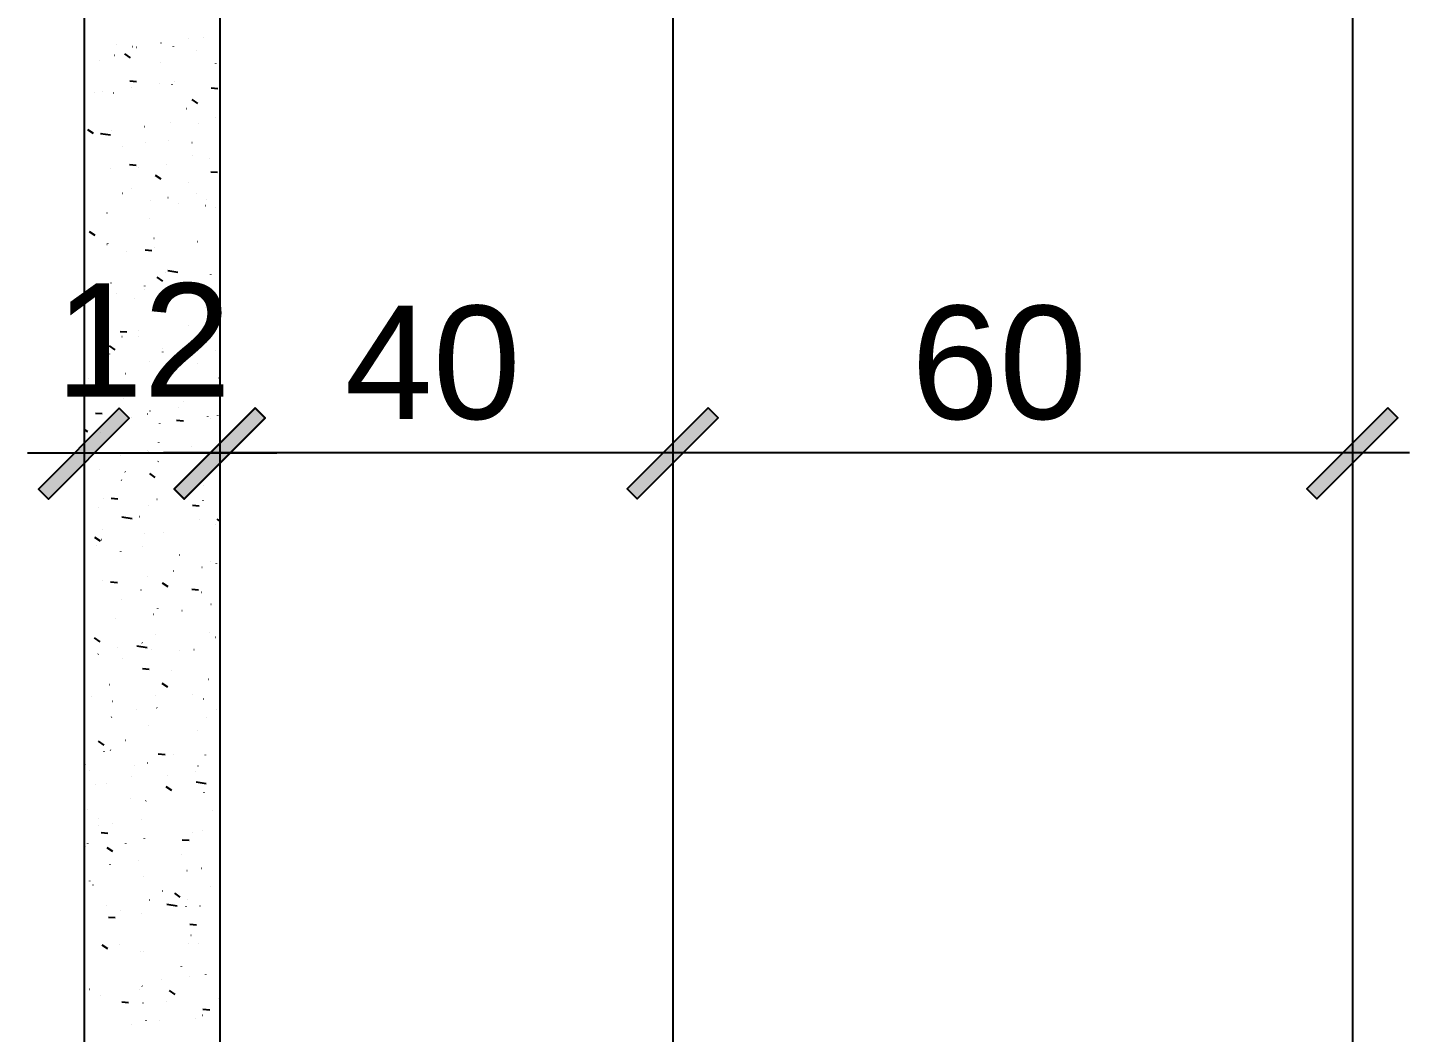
# Model space of a CAD drawing. Extents: x -1789 to 4156, y -3064 to 1391.
# Drawn here: x 2569.4 to 2691.4, y -651.3 to -562.5 of the extents above; entities that cross this region are included whole.
import ezdxf

# ---------------------------------------------------------------- set-up
doc = ezdxf.new("R2010")
doc.units = 0
for name, color, linetype in [('1', 1, 'CONTINUOUS'), ('2', 2, 'CONTINUOUS'), ('3', 3, 'CONTINUOUS'), ('9', 254, 'CONTINUOUS')]:
    doc.layers.add(name, color=color, linetype=linetype)
doc.styles.add('TQS_ARIAL', font='arial.ttf')

msp = doc.modelspace()

# ---------------------------------------------------------------- linework, layer by layer
at = {"layer": '1', "linetype": 'Continuous'}
for p, q in [((2586.4368, -595.1147), (2586.4368, -595.0941)), ((2686.4368, -599.00795), (2686.4368, -595.0941)), ((2591.4368, -600.1147), (2569.4368, -600.1147)), ((2631.4368, -600.0941), (2581.4368, -600.0941)), ((2691.4368, -600.0941), (2621.4368, -600.0941))]:
    msp.add_line(p, q, dxfattribs=at)
for points in [[(2577.53095, -596.13665), (2570.3857, -603.28195), (2571.26955, -604.16585), (2578.41485, -597.02055), (2577.53095, -596.13665)], [(2589.53095, -596.11605), (2582.3857, -603.26135), (2583.26955, -604.1452), (2590.41485, -596.99995), (2589.53095, -596.11605)], [(2589.53095, -596.13665), (2582.3857, -603.28195), (2583.26955, -604.16585), (2590.41485, -597.02055), (2589.53095, -596.13665)], [(2629.53095, -596.11605), (2622.3857, -603.26135), (2623.26955, -604.1452), (2630.41485, -596.99995), (2629.53095, -596.11605)], [(2629.53095, -596.11605), (2622.3857, -603.26135), (2623.26955, -604.1452), (2630.41485, -596.99995), (2629.53095, -596.11605)], [(2689.53095, -596.11605), (2682.3857, -603.26135), (2683.26955, -604.1452), (2690.41485, -596.99995), (2689.53095, -596.11605)]]:
    msp.add_lwpolyline(points, dxfattribs=at)
for points in [[(2577.53095, -596.13665), (2570.3857, -603.28195), (2571.26955, -604.16585)], [(2577.53095, -596.13665), (2571.26955, -604.16585), (2578.41485, -597.02055)], [(2577.53095, -596.13665), (2578.41485, -597.02055), (2577.53095, -596.13665)], [(2589.53095, -596.11605), (2582.3857, -603.26135), (2583.26955, -604.1452)], [(2589.53095, -596.13665), (2582.3857, -603.28195), (2583.26955, -604.16585)], [(2589.53095, -596.11605), (2583.26955, -604.1452), (2590.41485, -596.99995)], [(2589.53095, -596.13665), (2583.26955, -604.16585), (2590.41485, -597.02055)], [(2589.53095, -596.11605), (2590.41485, -596.99995), (2589.53095, -596.11605)], [(2589.53095, -596.13665), (2590.41485, -597.02055), (2589.53095, -596.13665)], [(2629.53095, -596.11605), (2622.3857, -603.26135), (2623.26955, -604.1452)], [(2629.53095, -596.11605), (2622.3857, -603.26135), (2623.26955, -604.1452)], [(2629.53095, -596.11605), (2623.26955, -604.1452), (2630.41485, -596.99995)], [(2629.53095, -596.11605), (2623.26955, -604.1452), (2630.41485, -596.99995)], [(2629.53095, -596.11605), (2630.41485, -596.99995), (2629.53095, -596.11605)], [(2629.53095, -596.11605), (2630.41485, -596.99995), (2629.53095, -596.11605)], [(2689.53095, -596.11605), (2682.3857, -603.26135), (2683.26955, -604.1452)], [(2689.53095, -596.11605), (2683.26955, -604.1452), (2690.41485, -596.99995)], [(2689.53095, -596.11605), (2690.41485, -596.99995), (2689.53095, -596.11605)]]:
    msp.add_solid(points, dxfattribs=at)
at = {"layer": '2', "linetype": 'Continuous'}
for p, q in [((2574.4368, -600.1147), (2574.4368, -600.1147)), ((2586.4368, -600.1147), (2586.4368, -600.1147)), ((2586.4368, -600.1147), (2586.4368, -600.1147)), ((2626.4368, -600.0941), (2626.4368, -600.0941)), ((2626.4368, -600.0941), (2626.4368, -600.0941)), ((2686.4368, -604.00795), (2686.4368, -604.00795))]:
    msp.add_line(p, q, dxfattribs=at)
at = {"layer": '3', "linetype": 'Continuous'}
for p, q in [((2626.4368, -716.2195), (2626.4368, -405.2195)), ((2686.4368, -716.2195), (2686.4368, -405.2195))]:
    msp.add_line(p, q, dxfattribs=at)
at = {"layer": '9', "linetype": 'Continuous'}
for p, q in [((2583.66295, -563.52455), (2583.65555, -563.5178)), ((2584.995, -563.3728), (2585.0049, -563.3715)), ((2586.4368, -562.6562), (2586.4368, -562.6562)), ((2586.4368, -562.6562), (2586.4368, -562.6562)), ((2574.4368, -563.79085), (2574.4368, -563.79085)), ((2574.4368, -564.7628), (2574.4368, -564.7628)), ((2574.4368, -564.7628), (2574.4368, -564.7628)), ((2577.26335, -564.0054), (2577.256, -563.99865)), ((2578.5054, -565.1944), (2578.008, -564.85885)), ((2578.70425, -564.201), (2578.71415, -564.1997)), ((2579.0378, -564.29305), (2579.0294, -564.2877)), ((2581.20765, -563.8714), (2581.21755, -563.8701)), ((2582.3128, -564.21865), (2582.3207, -564.21255)), ((2584.37605, -564.5186), (2584.3676, -564.51325)), ((2575.80805, -565.41075), (2575.79965, -565.4054)), ((2577.1189, -564.96845), (2577.12685, -564.96235)), ((2581.1463, -565.6363), (2581.13785, -565.63095)), ((2586.0591, -565.7202), (2586.0517, -565.71345)), ((2586.4368, -565.83145), (2586.4368, -565.83145)), ((2586.4368, -566.06635), (2586.4368, -566.06635)), ((2586.4368, -566.06635), (2586.4368, -566.06635)), ((2586.4368, -566.06635), (2586.4368, -566.06635)), ((2574.4368, -567.02645), (2574.4368, -567.02645)), ((2579.05295, -567.31035), (2578.45525, -567.2581)), ((2574.4368, -568.3606), (2574.4368, -568.3606)), ((2574.4368, -568.3606), (2574.4368, -568.3606)), ((2575.33485, -568.28455), (2575.32645, -568.2792)), ((2576.07355, -568.1451), (2576.0835, -568.1438)), ((2576.9973, -568.29735), (2577.00525, -568.2913)), ((2578.57695, -567.81555), (2578.5869, -567.81425)), ((2581.08245, -567.50495), (2581.0751, -567.4982)), ((2582.1912, -567.5476), (2582.1991, -567.5415)), ((2582.3643, -567.3169), (2582.3742, -567.3156)), ((2586.22555, -567.9379), (2585.62785, -567.8856)), ((2586.4368, -567.95635), (2586.4368, -567.95635)), ((2583.4786, -569.7006), (2583.47125, -569.69385)), ((2584.4745, -569.22055), (2583.97705, -568.88505)), ((2586.4368, -569.00675), (2586.4368, -569.00675)), ((2586.4368, -569.00675), (2586.4368, -569.00675)), ((2586.4368, -569.00675), (2586.4368, -569.00675)), ((2574.4368, -570.2621), (2574.4368, -570.2621)), ((2582.0696, -570.87655), (2582.0775, -570.87045)), ((2586.0491, -570.4296), (2586.059, -570.4283)), ((2586.4368, -570.54415), (2586.4368, -570.54415)), ((2574.4368, -571.95835), (2574.4368, -571.95835)), ((2574.4368, -571.95835), (2574.4368, -571.95835)), ((2574.4368, -571.95835), (2574.4368, -571.95835)), ((2575.2485, -571.89025), (2574.75105, -571.5547)), ((2576.7526, -572.0418), (2575.86325, -571.90385)), ((2575.94625, -571.75965), (2575.9562, -571.75835)), ((2576.8757, -571.6263), (2576.88365, -571.6202)), ((2579.7336, -571.26105), (2579.7435, -571.25975)), ((2584.5372, -570.9718), (2584.52875, -570.96645)), ((2577.7953, -573.0273), (2577.7869, -573.02195)), ((2579.81435, -572.6879), (2579.80695, -572.68115)), ((2581.9133, -572.4755), (2581.9049, -572.47015)), ((2583.94485, -572.67325), (2583.9528, -572.66715)), ((2586.4368, -572.182), (2586.4368, -572.182)), ((2586.4368, -572.182), (2586.4368, -572.182)), ((2586.4368, -572.41135), (2586.4368, -572.41135)), ((2586.4368, -572.41135), (2586.4368, -572.41135)), ((2586.4368, -572.41135), (2586.4368, -572.41135)), ((2574.4368, -573.49775), (2574.4368, -573.49775)), ((2581.7012, -574.5998), (2581.71115, -574.59845)), ((2584.0218, -573.81875), (2584.01335, -573.8134)), ((2585.48855, -574.10115), (2585.49845, -574.09985)), ((2586.4368, -573.5437), (2586.4368, -573.5437)), ((2574.4368, -575.55615), (2574.4368, -575.55615)), ((2574.4368, -575.55615), (2574.4368, -575.55615)), ((2576.7541, -574.95525), (2576.76205, -574.94915)), ((2579.02805, -574.7087), (2578.43035, -574.65645)), ((2579.1978, -574.92935), (2579.20775, -574.92805)), ((2581.21755, -575.9164), (2580.72015, -575.5809)), ((2586.2007, -575.33625), (2585.60295, -575.28395)), ((2586.4368, -575.3569), (2586.4368, -575.3569)), ((2586.4368, -575.3573), (2586.4368, -575.3573)), ((2586.4368, -575.3573), (2586.4368, -575.3573)), ((2586.4368, -575.3573), (2586.4368, -575.3573)), ((2574.4368, -576.73335), (2574.4368, -576.73335)), ((2578.6294, -576.75195), (2578.63735, -576.74585)), ((2583.63345, -576.18745), (2583.62605, -576.1807)), ((2577.8016, -577.1885), (2577.7942, -577.18175)), ((2580.25575, -577.77005), (2580.24735, -577.7647)), ((2581.8264, -577.5344), (2581.83435, -577.52835)), ((2582.7597, -578.0582), (2582.7696, -578.0569)), ((2584.37375, -577.21825), (2584.36535, -577.2129)), ((2585.12335, -578.2402), (2585.1313, -578.2341)), ((2585.2631, -577.72865), (2585.273, -577.7273)), ((2574.4368, -579.15395), (2574.4368, -579.15395)), ((2576.4442, -578.88965), (2576.4541, -578.88835)), ((2580.19775, -579.3842), (2580.19035, -579.37745)), ((2586.0296, -578.38315), (2586.0222, -578.3764)), ((2586.4368, -578.53255), (2586.4368, -578.53255)), ((2586.4368, -578.7563), (2586.4368, -578.7563)), ((2586.4368, -578.7563), (2586.4368, -578.7563)), ((2586.4368, -578.7563), (2586.4368, -578.7563)), ((2586.4368, -579.43685), (2586.4368, -579.43685)), ((2574.4368, -579.969), (2574.4368, -579.969)), ((2575.40555, -580.88885), (2574.90815, -580.55335)), ((2576.44755, -581.69455), (2576.4391, -581.68915)), ((2576.51095, -581.6131), (2576.51885, -581.60705)), ((2580.6003, -581.16485), (2580.5919, -581.1595)), ((2580.6604, -581.93235), (2580.6703, -581.93105)), ((2584.4477, -581.43375), (2584.45765, -581.43245)), ((2586.4368, -581.70785), (2586.4368, -581.70785)), ((2586.4368, -581.70785), (2586.4368, -581.70785)), ((2574.4368, -582.7517), (2574.4368, -582.7517)), ((2574.4368, -582.7517), (2574.4368, -582.7517)), ((2578.157, -582.26195), (2578.1669, -582.26065)), ((2580.4156, -582.23065), (2579.81785, -582.17835)), ((2579.9507, -582.20935), (2579.9586, -582.20325)), ((2586.4368, -582.75745), (2586.4368, -582.75745)), ((2574.4368, -583.20465), (2574.4368, -583.20465)), ((2581.5832, -584.1923), (2581.59115, -584.1862)), ((2582.7096, -584.1564), (2581.82025, -584.0185)), ((2585.6167, -584.34975), (2585.60935, -584.343)), ((2576.79955, -585.09405), (2576.7911, -585.08865)), ((2579.78485, -585.3508), (2579.7775, -585.34405)), ((2581.37465, -584.91505), (2580.8772, -584.57955)), ((2583.5679, -585.14735), (2583.57785, -585.14605)), ((2586.4368, -584.7345), (2586.4368, -584.7345)), ((2586.4368, -584.8831), (2586.4368, -584.8831)), ((2586.4368, -584.8831), (2586.4368, -584.8831)), ((2586.4368, -585.10125), (2586.4368, -585.10125)), ((2586.4368, -585.10125), (2586.4368, -585.10125)), ((2574.4368, -586.3495), (2574.4368, -586.3495)), ((2574.4368, -586.3495), (2574.4368, -586.3495)), ((2574.4368, -586.44025), (2574.4368, -586.44025)), ((2574.4368, -586.44025), (2574.4368, -586.44025)), ((2574.6947, -586.24235), (2574.70265, -586.2363)), ((2577.2772, -585.97555), (2577.2871, -585.97425)), ((2578.908, -586.4373), (2578.89955, -586.4319)), ((2579.7806, -585.64595), (2579.7905, -585.64465)), ((2581.1887, -587.73065), (2581.1966, -587.72455)), ((2585.17665, -587.2556), (2585.16825, -587.2502)), ((2576.26775, -588.271), (2576.27565, -588.2649)), ((2583.60395, -588.8504), (2583.5966, -588.8436)), ((2585.50185, -588.49055), (2585.51175, -588.48925)), ((2586.4368, -588.0584), (2586.4368, -588.0584)), ((2586.4368, -588.0584), (2586.4368, -588.0584)), ((2586.4368, -588.32955), (2586.4368, -588.32955)), ((2574.4368, -589.6759), (2574.4368, -589.6759)), ((2574.4368, -589.94725), (2574.4368, -589.94725)), ((2574.4368, -589.94725), (2574.4368, -589.94725)), ((2574.4368, -589.94725), (2574.4368, -589.94725)), ((2575.399, -589.8206), (2575.40895, -589.8193)), ((2578.20775, -589.438), (2577.61005, -589.3857)), ((2577.7721, -589.85145), (2577.7647, -589.84465)), ((2579.18635, -589.322), (2579.19625, -589.3207)), ((2579.26, -589.8368), (2579.25155, -589.8314)), ((2585.38035, -590.06555), (2584.78265, -590.01325)), ((2586.4368, -590.15795), (2586.4368, -590.15795)), ((2576.66345, -591.3579), (2576.655, -591.3525)), ((2577.17505, -590.97505), (2576.6776, -590.63955)), ((2581.34, -590.85015), (2581.34795, -590.8441)), ((2581.36845, -591.18005), (2581.36, -591.17465)), ((2586.0001, -591.04605), (2585.99275, -591.0393)), ((2586.4368, -591.23365), (2586.4368, -591.23365)), ((2586.4368, -591.23365), (2586.4368, -591.23365)), ((2586.4368, -591.23365), (2586.4368, -591.23365)), ((2586.4368, -591.44625), (2586.4368, -591.44625)), ((2586.4368, -591.44625), (2586.4368, -591.44625)), ((2586.4368, -591.44625), (2586.4368, -591.44625)), ((2574.4368, -592.91155), (2574.4368, -592.91155)), ((2575.8732, -591.80935), (2575.88115, -591.80325)), ((2580.16825, -592.0471), (2580.16085, -592.04035)), ((2584.40095, -592.23325), (2584.41085, -592.23195)), ((2574.4368, -593.54505), (2574.4368, -593.54505)), ((2574.81855, -593.49), (2574.8112, -593.48325)), ((2578.08545, -593.0647), (2578.09535, -593.0634)), ((2586.35275, -593.475), (2586.3607, -593.4689)), ((2576.02455, -594.92885), (2576.03245, -594.9228)), ((2577.3266, -594.5123), (2576.4372, -594.3744)), ((2577.9037, -595.3233), (2577.89525, -595.3179)), ((2581.2184, -594.1791), (2581.22635, -594.173)), ((2583.1441, -595.00125), (2582.6467, -594.66575)), ((2586.4368, -594.40895), (2586.4368, -594.40895)), ((2586.4368, -594.40895), (2586.4368, -594.40895)), ((2586.4368, -594.40895), (2586.4368, -594.40895)), ((2574.4368, -596.14715), (2574.4368, -596.14715)), ((2580.24045, -596.37875), (2580.25035, -596.37745)), ((2582.74385, -596.0492), (2582.75375, -596.0479)), ((2583.2419, -595.54885), (2583.23345, -595.54345)), ((2586.4368, -595.92525), (2586.4368, -595.92525)), ((2574.4368, -597.14285), (2574.4368, -597.14285)), ((2574.4368, -597.14285), (2574.4368, -597.14285)), ((2576.018, -596.64695), (2575.4203, -596.59465)), ((2578.63765, -596.98955), (2578.6303, -596.9828)), ((2580.01215, -596.66655), (2580.0037, -596.66115)), ((2581.0968, -597.50805), (2581.10475, -597.50195)), ((2583.1906, -597.2745), (2582.5929, -597.2222)), ((2585.3504, -596.8921), (2585.34195, -596.8867)), ((2585.58725, -597.0127), (2585.57985, -597.00595)), ((2586.23115, -596.80395), (2586.2391, -596.79785)), ((2586.4368, -597.2222), (2586.4368, -597.2222)), ((2586.4368, -597.5585), (2586.4368, -597.5585)), ((2586.4368, -597.5842), (2586.4368, -597.5842)), ((2586.4368, -597.5842), (2586.4368, -597.5842)), ((2586.4368, -597.5842), (2586.4368, -597.5842)), ((2586.4368, -597.7912), (2586.4368, -597.7912)), ((2586.4368, -597.7912), (2586.4368, -597.7912)), ((2574.7419, -598.22655), (2574.4368, -598.0208)), ((2575.90295, -598.2578), (2575.91085, -598.2517)), ((2574.4368, -599.3828), (2574.4368, -599.3828)), ((2580.06285, -599.8741), (2580.05445, -599.86875)), ((2580.11315, -599.9933), (2580.12305, -599.992)), ((2581.0338, -599.1852), (2581.02645, -599.17845)), ((2583.90045, -599.4947), (2583.9104, -599.4934)), ((2586.10955, -600.1329), (2586.1175, -600.1268)), ((2574.4368, -600.7406), (2574.4368, -600.7406)), ((2574.4368, -600.7406), (2574.4368, -600.7406)), ((2577.60975, -600.3229), (2577.61965, -600.3216)), ((2580.9752, -600.837), (2580.98315, -600.8309)), ((2586.4368, -600.7595), (2586.4368, -600.7595)), ((2586.4368, -600.7595), (2586.4368, -600.7595)), ((2586.4368, -600.7595), (2586.4368, -600.7595)), ((2574.4368, -602.61845), (2574.4368, -602.61845)), ((2575.78135, -601.58675), (2575.78925, -601.58065)), ((2577.7426, -602.51435), (2577.73525, -602.5076)), ((2578.0648, -601.7765), (2578.05635, -601.7711)), ((2580.71095, -602.25275), (2580.21355, -601.91725)), ((2582.4803, -603.27945), (2582.49025, -603.27815)), ((2584.9837, -602.94985), (2584.99365, -602.94855)), ((2574.4368, -604.3384), (2574.4368, -604.3384)), ((2575.65975, -604.9157), (2575.66765, -604.9096)), ((2576.1648, -604.1109), (2576.17475, -604.1096)), ((2577.40555, -604.1689), (2576.8078, -604.1166)), ((2580.13875, -604.71), (2580.1314, -604.70325)), ((2580.8536, -604.1659), (2580.86155, -604.15985)), ((2584.57815, -604.7964), (2583.9804, -604.7441)), ((2584.92645, -604.27635), (2584.9344, -604.27025)), ((2586.4368, -603.93475), (2586.4368, -603.93475)), ((2586.4368, -603.93475), (2586.4368, -603.93475)), ((2586.4368, -604.13615), (2586.4368, -604.13615)), ((2586.4368, -604.13615), (2586.4368, -604.13615)), ((2586.4368, -604.13615), (2586.4368, -604.13615)), ((2586.4368, -604.959), (2586.4368, -604.959)), ((2574.4368, -605.85405), (2574.4368, -605.85405)), ((2578.65235, -605.9087), (2577.763, -605.77075)), ((2579.30505, -605.74185), (2579.2966, -605.7365)), ((2584.64325, -605.9674), (2584.63485, -605.96205)), ((2586.4368, -606.1149), (2586.1826, -605.94345)), ((2575.8768, -607.88475), (2575.37935, -607.54925)), ((2576.0753, -606.85955), (2576.06685, -606.8542)), ((2579.7267, -607.23975), (2579.7366, -607.23845)), ((2581.4135, -607.0851), (2581.4051, -607.07975)), ((2586.0422, -606.4083), (2586.0521, -606.407)), ((2586.4368, -607.11005), (2586.4368, -607.11005)), ((2586.4368, -607.116), (2586.4368, -607.116)), ((2574.4368, -607.93615), (2574.4368, -607.93615)), ((2574.4368, -607.93615), (2574.4368, -607.93615)), ((2574.4368, -607.93615), (2574.4368, -607.93615)), ((2575.53815, -608.24465), (2575.54605, -608.23855)), ((2575.93935, -607.73835), (2575.9493, -607.73705)), ((2577.65975, -608.78335), (2577.65235, -608.7766)), ((2579.611, -608.35505), (2579.61895, -608.34895)), ((2574.4368, -609.0897), (2574.4368, -609.0897)), ((2582.858, -609.0992), (2582.8659, -609.0931)), ((2585.55775, -609.6756), (2585.55035, -609.66885)), ((2586.10495, -609.8433), (2586.1129, -609.83725)), ((2580.0559, -610.97905), (2580.0485, -610.9723)), ((2582.3239, -610.4956), (2582.3338, -610.4943)), ((2584.8273, -610.166), (2584.8372, -610.1647)), ((2586.4368, -610.2853), (2586.4368, -610.2853)), ((2586.4368, -610.2853), (2586.4368, -610.2853)), ((2586.4368, -610.2853), (2586.4368, -610.2853)), ((2586.4368, -610.48115), (2586.4368, -610.48115)), ((2586.4368, -610.48115), (2586.4368, -610.48115)), ((2574.4368, -611.53395), (2574.4368, -611.53395)), ((2574.4368, -612.32535), (2574.4368, -612.32535)), ((2574.4368, -612.32535), (2574.4368, -612.32535)), ((2574.4368, -612.32535), (2574.4368, -612.32535)), ((2574.43835, -612.32415), (2574.44625, -612.3181)), ((2576.0084, -611.32705), (2576.0183, -611.32575)), ((2577.36255, -611.56565), (2576.76485, -611.51335)), ((2579.46615, -612.19505), (2579.45775, -612.1897)), ((2581.84585, -611.91095), (2581.34845, -611.5754)), ((2584.53515, -612.1932), (2583.93745, -612.1409)), ((2584.8044, -612.4206), (2584.79595, -612.41525)), ((2586.4368, -612.35955), (2586.4368, -612.35955)), ((2577.6853, -613.0683), (2577.69325, -613.0622)), ((2585.6232, -613.44865), (2585.6311, -613.44255)), ((2586.4368, -613.4606), (2586.4368, -613.4606)), ((2586.4368, -613.4606), (2586.4368, -613.4606)), ((2577.1708, -614.6803), (2577.1634, -614.67355)), ((2580.5597, -614.32565), (2580.56965, -614.32435)), ((2580.9323, -613.81245), (2580.94025, -613.80635)), ((2583.0631, -613.99605), (2583.073, -613.99475)), ((2574.4368, -615.13175), (2574.4368, -615.13175)), ((2574.4368, -615.13175), (2574.4368, -615.13175)), ((2574.4368, -615.56095), (2574.4368, -615.56095)), ((2574.4368, -615.56095), (2574.4368, -615.56095)), ((2574.4368, -615.56095), (2574.4368, -615.56095)), ((2585.4749, -615.94465), (2585.4675, -615.93785)), ((2586.4368, -615.0076), (2586.4368, -615.0076)), ((2575.84465, -616.75575), (2575.3472, -616.42025)), ((2577.4095, -617.2354), (2577.4011, -617.23)), ((2579.97815, -617.3051), (2579.0888, -617.16715)), ((2579.56695, -616.87595), (2579.55955, -616.8692)), ((2580.7064, -616.16045), (2580.69795, -616.1551)), ((2586.0446, -616.386), (2586.0362, -616.38065)), ((2586.4368, -616.63585), (2586.4368, -616.63585)), ((2586.4368, -616.8261), (2586.4368, -616.8261)), ((2586.4368, -616.8261), (2586.4368, -616.8261)), ((2575.67635, -617.8455), (2575.68425, -617.8394)), ((2577.8061, -618.28595), (2577.816, -618.28465)), ((2580.3672, -617.4817), (2580.37515, -617.4756)), ((2582.8149, -617.5037), (2582.80645, -617.49835)), ((2584.1216, -617.4545), (2584.1315, -617.4532)), ((2586.4368, -618.30675), (2586.4368, -618.30675)), ((2574.4368, -618.7295), (2574.4368, -618.7295)), ((2574.4368, -618.7966), (2574.4368, -618.7966)), ((2574.4368, -618.7966), (2574.4368, -618.7966)), ((2580.18055, -619.21275), (2579.58285, -619.16045)), ((2582.1703, -619.33375), (2582.1782, -619.32765)), ((2576.6818, -620.5772), (2576.67445, -620.57045)), ((2581.8137, -620.78195), (2581.3163, -620.44645)), ((2585.41725, -620.0779), (2585.4252, -620.0718)), ((2586.4368, -619.7601), (2586.4368, -619.7601)), ((2586.4368, -619.81115), (2586.4368, -619.81115)), ((2586.4368, -619.81115), (2586.4368, -619.81115)), ((2586.4368, -619.81115), (2586.4368, -619.81115)), ((2574.4368, -622.03225), (2574.4368, -622.03225)), ((2575.05175, -621.5604), (2575.0597, -621.5543)), ((2576.9352, -621.99835), (2576.9451, -621.99705)), ((2580.7225, -621.49975), (2580.73245, -621.49845)), ((2583.98795, -621.42635), (2583.97955, -621.42095)), ((2584.9859, -621.84155), (2584.97855, -621.8348)), ((2574.4368, -622.3273), (2574.4417, -622.32665)), ((2574.4368, -622.3273), (2574.4368, -622.3273)), ((2574.4368, -622.3273), (2574.4368, -622.3273)), ((2576.8548, -623.41245), (2576.86275, -623.4064)), ((2579.07795, -622.7729), (2579.0706, -622.7661)), ((2580.86755, -622.61365), (2580.8591, -622.6083)), ((2586.09645, -622.7696), (2586.088, -622.7642)), ((2586.4368, -622.9864), (2586.4368, -622.9864)), ((2586.4368, -622.9864), (2586.4368, -622.9864)), ((2586.4368, -622.9864), (2586.4368, -622.9864)), ((2586.4368, -623.17105), (2586.4368, -623.17105)), ((2586.4368, -623.17105), (2586.4368, -623.17105)), ((2580.1018, -624.1566), (2580.10975, -624.1505)), ((2584.4073, -624.6124), (2584.41725, -624.6111)), ((2585.2584, -623.43545), (2585.2663, -623.42935)), ((2586.4368, -623.90025), (2586.4368, -623.90025)), ((2574.4368, -625.26785), (2574.4368, -625.26785)), ((2576.19095, -625.882), (2575.6935, -625.5465)), ((2578.0918, -625.4439), (2578.10175, -625.44255)), ((2574.4368, -625.92505), (2574.4368, -625.92505)), ((2576.19285, -626.47415), (2576.1855, -626.46735)), ((2576.76955, -626.3535), (2576.7611, -626.34815)), ((2581.56805, -626.73465), (2580.97035, -626.68235)), ((2582.3304, -626.7209), (2582.322, -626.71555)), ((2585.1368, -626.7644), (2585.1447, -626.7583)), ((2586.4368, -626.1617), (2586.4368, -626.1617)), ((2586.4368, -626.1617), (2586.4368, -626.1617)), ((2574.5203, -627.6494), (2574.4368, -627.63645)), ((2574.92915, -628.12575), (2574.93705, -628.11965)), ((2578.878, -627.69675), (2578.8696, -627.6914)), ((2580.0024, -627.4685), (2580.01035, -627.4624)), ((2584.28005, -628.22695), (2584.28995, -628.22565)), ((2584.49695, -627.73845), (2584.4896, -627.7317)), ((2586.4368, -627.1606), (2586.4368, -627.1606)), ((2574.4368, -628.5035), (2574.4368, -628.5035)), ((2574.4368, -628.5035), (2574.4368, -628.5035)), ((2574.4368, -628.5035), (2574.4368, -628.5035)), ((2575.4611, -629.388), (2575.47105, -629.3867)), ((2576.41375, -629.3021), (2576.4053, -629.29675)), ((2578.589, -628.6698), (2578.58165, -628.66305)), ((2581.77665, -628.55655), (2581.78655, -628.55525)), ((2585.19275, -629.30455), (2584.30335, -629.16665)), ((2586.4368, -629.33695), (2586.4368, -629.33695)), ((2586.4368, -629.33695), (2586.4368, -629.33695)), ((2586.4368, -629.4975), (2586.4368, -629.4975)), ((2586.4368, -629.51605), (2586.4368, -629.51605)), ((2586.4368, -629.51605), (2586.4368, -629.51605)), ((2574.4368, -629.52285), (2574.4368, -629.52285)), ((2578.5222, -630.64535), (2578.51375, -630.64)), ((2582.16, -629.9082), (2581.66255, -629.5727)), ((2585.0152, -630.09335), (2585.0231, -630.08725)), ((2574.4368, -631.7391), (2574.4368, -631.7391)), ((2574.68695, -631.5472), (2574.6949, -631.5411)), ((2579.8808, -630.79745), (2579.88875, -630.79135)), ((2585.76285, -631.62955), (2585.77275, -631.6282)), ((2574.4368, -633.1206), (2574.4368, -633.1206)), ((2574.4368, -633.1206), (2574.4368, -633.1206)), ((2574.4368, -633.1206), (2574.4368, -633.1206)), ((2575.66, -632.9596), (2575.66995, -632.9583)), ((2575.7039, -632.37105), (2575.6965, -632.3643)), ((2576.93065, -632.8067), (2576.92225, -632.80135)), ((2579.44735, -632.461), (2579.45725, -632.45965)), ((2586.4368, -632.51225), (2586.4368, -632.51225)), ((2586.4368, -632.51225), (2586.4368, -632.51225)), ((2586.4368, -632.51225), (2586.4368, -632.51225)), ((2586.4368, -632.79295), (2586.4368, -632.79295)), ((2576.51735, -633.6933), (2575.91965, -633.641)), ((2579.7592, -634.12635), (2579.76715, -634.1203)), ((2583.68995, -634.3208), (2583.09225, -634.26855)), ((2584.008, -633.6354), (2584.0006, -633.62865)), ((2584.8936, -633.42225), (2584.9015, -633.4162)), ((2574.4368, -634.97475), (2574.4368, -634.97475)), ((2574.56535, -634.87615), (2574.5733, -634.87005)), ((2574.75615, -634.5967), (2574.74775, -634.5913)), ((2576.9474, -635.28495), (2576.45, -634.94945)), ((2578.10005, -634.5667), (2578.09265, -634.55995)), ((2583.0092, -635.58985), (2583.0191, -635.5885)), ((2586.4368, -634.56115), (2586.4368, -634.56115)), ((2574.4368, -636.7184), (2574.4368, -636.7184)), ((2574.4368, -636.7184), (2574.4368, -636.7184)), ((2576.7185, -636.418), (2576.7284, -636.4167)), ((2579.2219, -636.08845), (2579.2318, -636.08715)), ((2584.772, -636.7512), (2584.7799, -636.7451)), ((2586.4368, -635.6875), (2586.4368, -635.6875)), ((2586.4368, -635.6875), (2586.4368, -635.6875)), ((2586.4368, -635.6875), (2586.4368, -635.6875)), ((2586.4368, -635.861), (2586.4368, -635.861)), ((2586.4368, -635.861), (2586.4368, -635.861)), ((2574.94115, -637.8898), (2574.9327, -637.8844)), ((2579.6376, -637.4553), (2579.64555, -637.4492)), ((2583.5091, -636.99765), (2583.5007, -636.99225)), ((2574.4368, -638.2104), (2574.4368, -638.2104)), ((2574.44375, -638.20505), (2574.4517, -638.199)), ((2575.21495, -638.26795), (2575.20755, -638.2612)), ((2581.3346, -638.7876), (2581.3262, -638.78225)), ((2582.9165, -639.31115), (2582.41905, -638.9756)), ((2585.6176, -638.3409), (2585.60915, -638.3355)), ((2586.4368, -638.8628), (2586.4368, -638.8628)), ((2586.4368, -638.8628), (2586.4368, -638.8628)), ((2586.4368, -638.8628), (2586.4368, -638.8628)), ((2574.4368, -640.3162), (2574.4368, -640.3162)), ((2574.4368, -640.3162), (2574.4368, -640.3162)), ((2574.4368, -640.3162), (2574.4368, -640.3162)), ((2576.38795, -640.0593), (2576.39785, -640.058)), ((2577.6111, -640.46365), (2577.6037, -640.45685)), ((2580.17525, -639.5607), (2580.18515, -639.5594)), ((2582.62975, -640.09785), (2581.74035, -639.9599)), ((2583.4431, -640.13085), (2583.43465, -640.1255)), ((2583.51905, -639.5323), (2583.51165, -639.52555)), ((2584.6504, -640.08015), (2584.6583, -640.07405)), ((2574.4368, -641.446), (2574.4368, -641.446)), ((2574.4368, -641.446), (2574.4368, -641.446)), ((2577.1705, -641.15095), (2576.57275, -641.0987)), ((2579.516, -640.78425), (2579.52395, -640.77815)), ((2586.4368, -640.68825), (2586.4368, -640.68825)), ((2586.4368, -641.68565), (2586.4368, -641.68565)), ((2584.3431, -641.7785), (2583.7454, -641.7262)), ((2583.86005, -642.67335), (2583.87, -642.67205)), ((2586.36345, -642.3438), (2586.3734, -642.3425)), ((2586.4368, -641.96165), (2586.4368, -641.96165)), ((2586.4368, -642.03805), (2586.4368, -642.03805)), ((2586.4368, -642.03805), (2586.4368, -642.03805)), ((2586.4368, -642.03805), (2586.4368, -642.03805)), ((2586.4368, -642.20595), (2586.4368, -642.20595)), ((2586.4368, -642.20595), (2586.4368, -642.20595)), ((2574.4368, -643.91395), (2574.4368, -643.91395)), ((2576.50505, -643.87925), (2576.00765, -643.54375)), ((2577.54455, -643.5048), (2577.5545, -643.5035)), ((2579.3944, -644.1132), (2579.40235, -644.1071)), ((2579.67705, -644.0822), (2579.66865, -644.0768)), ((2583.67025, -643.45085), (2583.6618, -643.44545)), ((2584.5288, -643.4091), (2584.5367, -643.403)), ((2574.4368, -644.68165), (2574.4368, -644.68165)), ((2574.4368, -644.68165), (2574.4368, -644.68165)), ((2586.4368, -645.21335), (2586.4368, -645.21335)), ((2586.4368, -645.21335), (2586.4368, -645.21335)), ((2583.03005, -645.4292), (2583.0227, -645.42245)), ((2583.73275, -646.2879), (2583.7427, -646.2866)), ((2585.1609, -646.1597), (2585.1688, -646.1536)), ((2574.4368, -647.51175), (2574.4368, -647.51175)), ((2574.91385, -647.44895), (2574.9238, -647.44765)), ((2579.2728, -647.44215), (2579.28075, -647.43605)), ((2579.57225, -647.1907), (2579.5638, -647.1853)), ((2581.22935, -646.6175), (2581.2393, -646.6162)), ((2582.47415, -647.90545), (2581.9767, -647.56995)), ((2574.4368, -647.9173), (2574.4368, -647.9173)), ((2574.4368, -647.9173), (2574.4368, -647.9173)), ((2575.86885, -648.00665), (2575.86045, -648.00125)), ((2578.34475, -648.65425), (2577.74705, -648.60195)), ((2579.6374, -648.6654), (2579.63005, -648.65865)), ((2581.68075, -648.53395), (2581.6723, -648.52855)), ((2586.2555, -648.2731), (2586.2471, -648.26775)), ((2586.4368, -648.3886), (2586.4368, -648.3886)), ((2586.4368, -648.55095), (2586.4368, -648.55095)), ((2586.4368, -648.55095), (2586.4368, -648.55095)), ((2579.9049, -650.19275), (2579.91285, -650.18665)), ((2581.1021, -650.232), (2581.112, -650.2307)), ((2584.2856, -650.06695), (2584.29355, -650.06085)), ((2584.8894, -649.7334), (2584.8993, -649.7321)), ((2585.51735, -649.28175), (2584.91965, -649.22945)), ((2586.4368, -649.3622), (2586.4368, -649.3622)), ((2574.4368, -651.1095), (2574.4368, -651.1095)), ((2574.4368, -651.1095), (2574.4368, -651.1095)), ((2574.4368, -651.1529), (2574.4368, -651.1529)), ((2574.4368, -651.1529), (2574.4368, -651.1529)), ((2578.5987, -650.5616), (2578.6086, -650.5603)), ((2586.4368, -650.5783), (2586.4368, -650.5783))]:
    msp.add_line(p, q, dxfattribs=at)
msp.add_lwpolyline([(2574.4368, -2082.7197), (2586.4368, -2082.7197), (2586.4368, 913.2804), (2574.4368, 913.2804), (2574.4368, -2082.7197)], dxfattribs=at)

# ---------------------------------------------------------------- texts
at = {"layer": '2', "linetype": 'Continuous', "style": 'TQS_ARIAL'}
for s, p in [('12', (2571.87375, -595.1132)), ('40', (2597.4368, -597.0941)), ('60', (2647.4368, -597.0941))]:
    msp.add_text(s, height=10, dxfattribs=at).set_placement(p)

doc.saveas('drawing.dxf')
